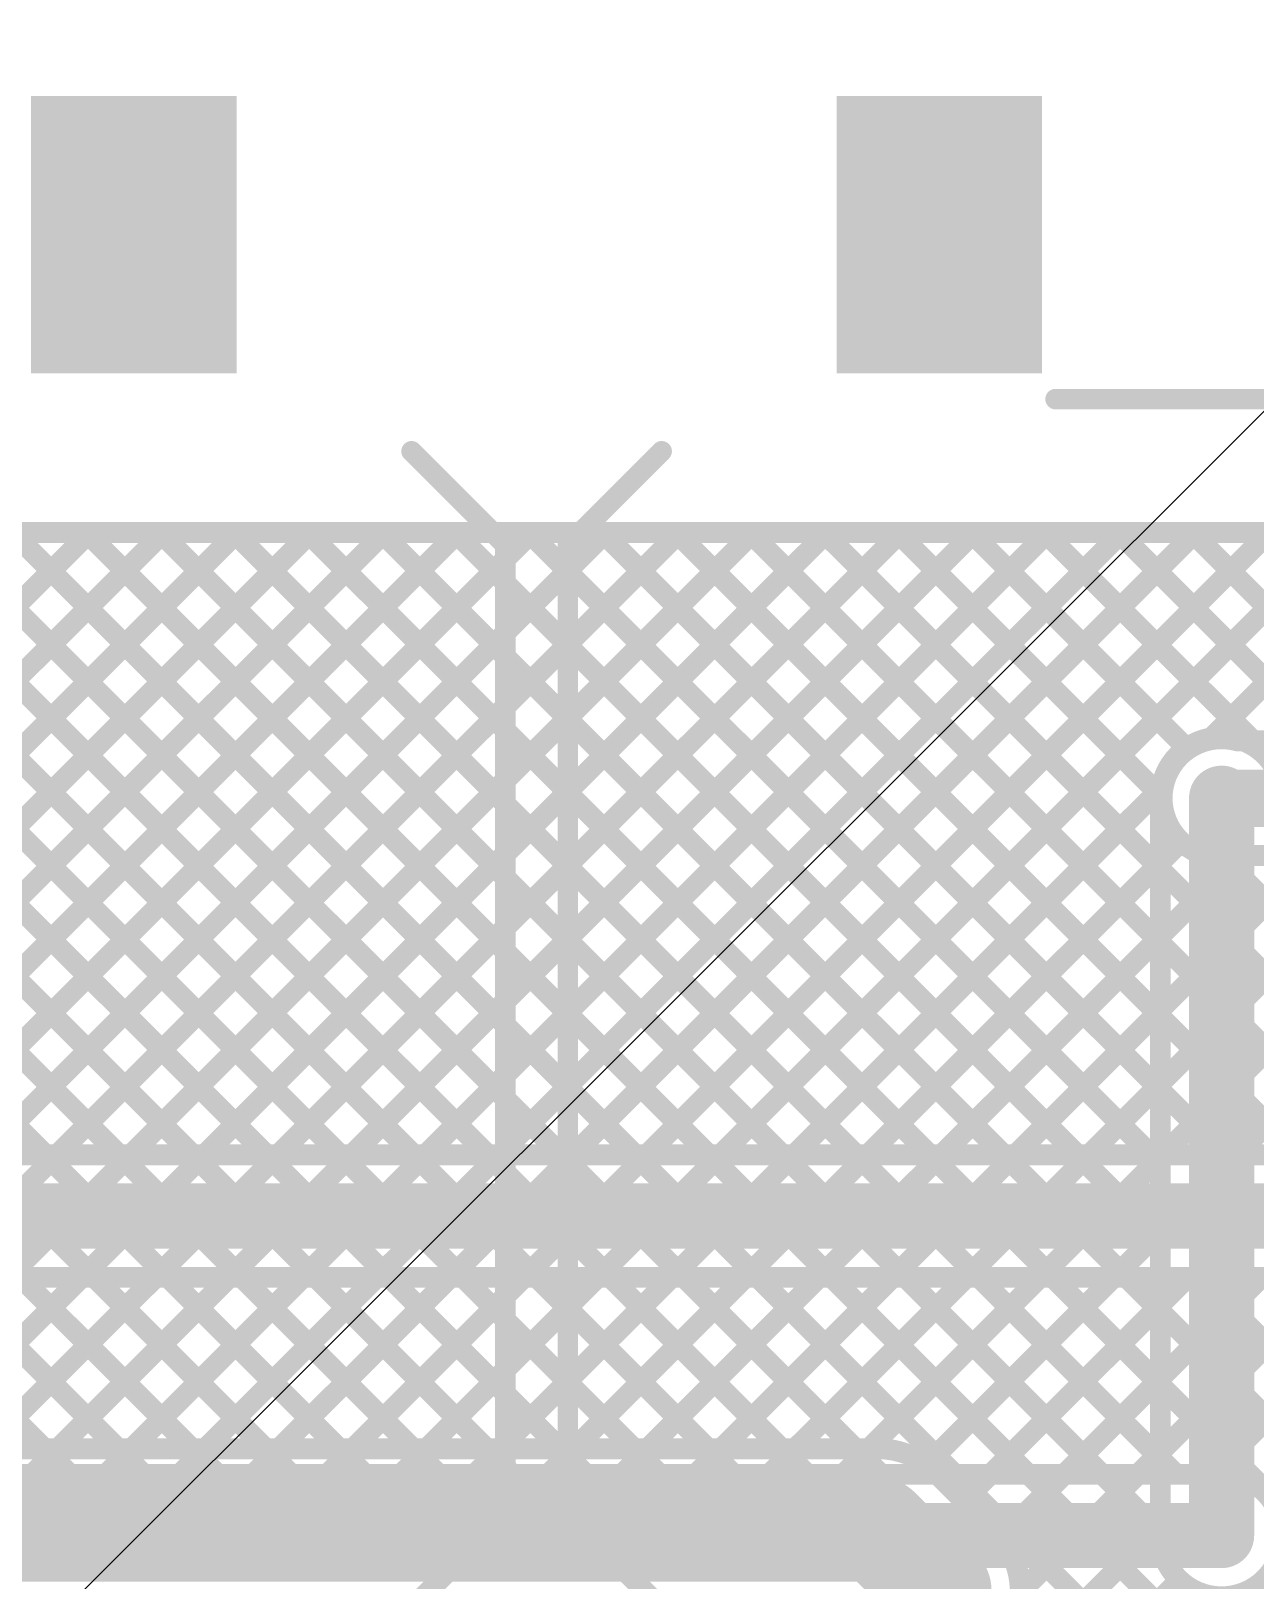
# Model space of a CAD drawing. Header units: millimetres. Extents: x 0 to 214, y 0 to 214.
# Drawn here: x 3.589 to 4.059, y 3.73 to 4.324 of the extents above; entities that cross this region are included whole.
import ezdxf

# ---------------------------------------------------------------- set-up
doc = ezdxf.new("R2010")
doc.units = ezdxf.units.MM
doc.header["$MEASUREMENT"] = 0
for name, color, linetype in [('BottomLayer', 5, 'Continuous'), ('BottomSolder', 6, 'Continuous'), ('TopLayer', 1, 'Continuous'), ('TopOverlay', 2, 'Continuous'), ('TopPaste', 8, 'Continuous'), ('TopSolder', 216, 'Continuous'), ('ViaHoleLayer', 16, 'Continuous')]:
    doc.layers.add(name, color=color, linetype=linetype)

# ---------------------------------------------------------------- blocks, each defined once
blk = doc.blocks.new('TL3300CF160Q_149')
at = {"layer": 'TopLayer'}
blk.add_hatch(color=1, dxfattribs=at).paths.add_polyline_path([(0.35433, -0.13386), (0.25591, -0.13386), (0.25591, -0.06299), (0.35433, -0.06299)])
at = {"layer": 'TopPaste'}
blk.add_hatch(color=8, dxfattribs=at).paths.add_polyline_path([(0.35433, -0.13386), (0.25591, -0.13386), (0.25591, -0.06299), (0.35433, -0.06299)])
at = {"layer": 'TopSolder'}
blk.add_hatch(color=216, dxfattribs=at).paths.add_polyline_path([(0.35833, -0.13786), (0.25191, -0.13786), (0.25191, -0.05899), (0.35833, -0.05899)])
at = {"layer": 'TopOverlay', "const_width": 0.00787}
for points in [[(-0.222, -0.205), (-0.186, -0.241)], [(0.222, -0.205), (0.186, -0.241)], [(-0.186, -0.241), (0.186, -0.241)]]:
    blk.add_lwpolyline(points, dxfattribs=at)
at = {"layer": 'TopOverlay', "const_width": 0.00394}
for points in [[(0.22003, -0.205, 1), (0.22397, -0.205, 1)], [(-0.18797, -0.241, 1), (-0.18403, -0.241, 1)], [(-0.18797, -0.241, 1), (-0.18403, -0.241, 1)], [(0.18403, -0.241, 1), (0.18797, -0.241, 1)], [(0.18403, -0.241, 1), (0.18797, -0.241, 1)]]:
    blk.add_lwpolyline(points, format="xyb", close=True, dxfattribs=at)
blk = doc.blocks.new('TL3300CF160Q_187')
at = {"layer": 'TopLayer'}
blk.add_hatch(color=1, dxfattribs=at).paths.add_polyline_path([(0.35433, 0.06299), (0.25591, 0.06299), (0.25591, 0.13386), (0.35433, 0.13386)])
at = {"layer": 'TopPaste'}
blk.add_hatch(color=8, dxfattribs=at).paths.add_polyline_path([(0.35433, 0.06299), (0.25591, 0.06299), (0.25591, 0.13386), (0.35433, 0.13386)])
at = {"layer": 'TopSolder'}
blk.add_hatch(color=216, dxfattribs=at).paths.add_polyline_path([(0.35833, 0.05899), (0.25191, 0.05899), (0.25191, 0.13786), (0.35833, 0.13786)])
at = {"layer": 'TopOverlay', "const_width": 0.00787}
for points in [[(-0.186, 0.241), (-0.222, 0.205)], [(-0.186, 0.241), (0.186, 0.241)], [(0.186, 0.241), (0.222, 0.205)], [(0.24202, 0.05384), (0.242, -0.055)]]:
    blk.add_lwpolyline(points, dxfattribs=at)
at = {"layer": 'TopOverlay', "const_width": 0.00394}
for points in [[(-0.18797, 0.241, 1), (-0.18403, 0.241, 1)], [(-0.18797, 0.241, 1), (-0.18403, 0.241, 1)], [(0.18403, 0.241, 1), (0.18797, 0.241, 1)], [(0.18403, 0.241, 1), (0.18797, 0.241, 1)], [(0.22003, 0.205, 1), (0.22397, 0.205, 1)], [(0.24005, 0.05384, 1), (0.24398, 0.05384, 1)]]:
    blk.add_lwpolyline(points, format="xyb", close=True, dxfattribs=at)

msp = doc.modelspace()

# ---------------------------------------------------------------- hatches: boundary and pattern name
at = {"layer": 'BottomLayer'}
h = msp.add_hatch(color=5, dxfattribs=at)
edge = h.paths.add_edge_path()
edge.add_arc((4.046, 4.03), 0.01181, 0, 360)
h = msp.add_hatch(color=5, dxfattribs=at)
edge = h.paths.add_edge_path()
edge.add_arc((4.046, 3.747), 0.01181, 0, 360)
at = {"layer": 'BottomSolder'}
h = msp.add_hatch(color=6, dxfattribs=at)
edge = h.paths.add_edge_path()
edge.add_arc((4.046, 4.03), 0.00991, 0, 360)
h = msp.add_hatch(color=6, dxfattribs=at)
edge = h.paths.add_edge_path()
edge.add_arc((4.046, 3.747), 0.00991, 0, 360)
at = {"layer": 'TopLayer'}
h = msp.add_hatch(color=1, dxfattribs=at)
edge = h.paths.add_edge_path()
edge.add_arc((4.046, 4.03), 0.01181, 0, 360)
h = msp.add_hatch(color=1, dxfattribs=at)
edge = h.paths.add_edge_path()
edge.add_arc((4.046, 3.747), 0.01181, 0, 360)
at = {"layer": 'TopSolder'}
h = msp.add_hatch(color=216, dxfattribs=at)
edge = h.paths.add_edge_path()
edge.add_arc((4.046, 4.03), 0.00991, 0, 360)
h = msp.add_hatch(color=216, dxfattribs=at)
edge = h.paths.add_edge_path()
edge.add_arc((4.046, 3.747), 0.00991, 0, 360)
at = {"layer": 'ViaHoleLayer'}
h = msp.add_hatch(color=16, dxfattribs=at)
edge = h.paths.add_edge_path()
edge.add_arc((4.046, 4.03), 0.00591, 0, 360)
h = msp.add_hatch(color=16, dxfattribs=at)
edge = h.paths.add_edge_path()
edge.add_arc((4.046, 3.747), 0.00591, 0, 360)

# ---------------------------------------------------------------- linework, layer by layer
at = {"layer": 'BottomLayer'}
for points, const_width in [([(0.57999, 4.132), (4.55583, 4.132)], 0.008), ([(3.35586, 4.132), (3.59473, 3.89313)], 0.008), ([(3.37287, 3.89313), (3.61174, 4.132)], 0.008), ([(3.38414, 4.132), (3.62301, 3.89313)], 0.008), ([(3.40115, 3.89313), (3.64002, 4.132)], 0.008), ([(3.41243, 4.132), (3.6513, 3.89313)], 0.008), ([(3.42944, 3.89313), (3.66831, 4.132)], 0.008), ([(3.44071, 4.132), (3.67958, 3.89313)], 0.008), ([(3.45772, 3.89313), (3.69659, 4.132)], 0.008), ([(3.46899, 4.132), (3.70787, 3.89313)], 0.008), ([(3.486, 3.89313), (3.72488, 4.132)], 0.008), ([(3.49728, 4.132), (3.73615, 3.89313)], 0.008), ([(3.51429, 3.89313), (3.75316, 4.132)], 0.008), ([(3.52556, 4.132), (3.76444, 3.89313)], 0.008), ([(3.54257, 3.89313), (3.78145, 4.132)], 0.008), ([(3.55385, 4.132), (3.79272, 3.89313)], 0.008), ([(3.57086, 3.89313), (3.80973, 4.132)], 0.008), ([(3.58213, 4.132), (3.821, 3.89313)], 0.008), ([(3.59914, 3.89313), (3.83801, 4.132)], 0.008), ([(3.61042, 4.132), (3.84929, 3.89313)], 0.008), ([(3.62743, 3.89313), (3.8663, 4.132)], 0.008), ([(3.6387, 4.132), (3.87757, 3.89313)], 0.008), ([(3.65571, 3.89313), (3.89458, 4.132)], 0.008), ([(3.66698, 4.132), (3.90586, 3.89313)], 0.008), ([(3.68399, 3.89313), (3.92287, 4.132)], 0.008), ([(3.69527, 4.132), (3.93414, 3.89313)], 0.008), ([(3.71228, 3.89313), (3.95115, 4.132)], 0.008), ([(3.72355, 4.132), (3.96243, 3.89313)], 0.008), ([(3.74056, 3.89313), (3.97944, 4.132)], 0.008), ([(3.75184, 4.132), (3.99071, 3.89313)], 0.008), ([(3.76885, 3.89313), (4.00772, 4.132)], 0.008), ([(3.78012, 4.132), (4.01899, 3.89313)], 0.008), ([(3.79713, 3.89313), (4.036, 4.132)], 0.008), ([(3.79713, 3.89313), (4.036, 4.132)], 0.008), ([(3.80841, 4.132), (4.04728, 3.89313)], 0.008), ([(3.82542, 3.89313), (4.06429, 4.132)], 0.008), ([(3.83669, 4.132), (4.07556, 3.89313)], 0.008), ([(3.8537, 3.89313), (4.09257, 4.132)], 0.008), ([(3.86497, 4.132), (4.10385, 3.89313)], 0.008), ([(3.89326, 4.132), (4.13213, 3.89313)], 0.008), ([(3.92154, 4.132), (4.02319, 4.03035)], 0.008), ([(3.94983, 4.132), (4.03305, 4.04878)], 0.008), ([(3.97811, 4.132), (4.05811, 4.052)], 0.008), ([(4.0064, 4.132), (4.0864, 4.052)], 0.008), ([(4.03468, 4.132), (4.11468, 4.052)], 0.008), ([(4.04115, 4.05229), (4.12086, 4.132)], 0.008), ([(4.05203, 4.052), (4.489, 4.052)], 0.008), ([(3.88198, 3.89313), (4.02371, 4.03485)], 0.008), ([(4.046, 4.03), (4.04724, 4.03)], 0.022), ([(4.04724, 4.03), (4.489, 4.03)], 0.022), ([(3.91027, 3.89313), (4.03045, 4.01331)], 0.008), ([(3.93855, 3.89313), (4.05343, 4.008)], 0.008), ([(3.96684, 3.89313), (4.08171, 4.008)], 0.008), ([(3.99512, 3.89313), (4.10999, 4.008)], 0.008), ([(4.02341, 3.89313), (4.13828, 4.008)], 0.008), ([(4.04635, 4.00719), (4.16042, 3.89313)], 0.008), ([(4.05169, 3.89313), (4.16656, 4.008)], 0.008), ([(4.05203, 4.008), (4.489, 4.008)], 0.008), ([(2.673, 3.89313), (5.08389, 3.89313)], 0.008), ([(2.673, 3.86963), (5.09363, 3.86963)], 0.025), ([(2.673, 3.84613), (5.09363, 3.84613)], 0.008), ([(3.52859, 3.84613), (3.60422, 3.7705)], 0.008), ([(3.53268, 3.7701), (3.60871, 3.84613)], 0.008), ([(3.55688, 3.84613), (3.6325, 3.7705)], 0.008), ([(3.56137, 3.7705), (3.63699, 3.84613)], 0.008), ([(3.58516, 3.84613), (3.66079, 3.7705)], 0.008), ([(3.58965, 3.7705), (3.66528, 3.84613)], 0.008), ([(3.61345, 3.84613), (3.68907, 3.7705)], 0.008), ([(3.61794, 3.7705), (3.69356, 3.84613)], 0.008), ([(3.64173, 3.84613), (3.71736, 3.7705)], 0.008), ([(3.64622, 3.7705), (3.72185, 3.84613)], 0.008), ([(3.67001, 3.84613), (3.74564, 3.7705)], 0.008), ([(3.6745, 3.7705), (3.75013, 3.84613)], 0.008), ([(3.6745, 3.7705), (3.75013, 3.84613)], 0.008), ([(3.6983, 3.84613), (3.77393, 3.7705)], 0.008), ([(3.70279, 3.7705), (3.77842, 3.84613)], 0.008), ([(3.72658, 3.84613), (3.80221, 3.7705)], 0.008), ([(3.73107, 3.7705), (3.8067, 3.84613)], 0.008), ([(3.75487, 3.84613), (3.83049, 3.7705)], 0.008), ([(3.75936, 3.7705), (3.83498, 3.84613)], 0.008), ([(3.78315, 3.84613), (3.85878, 3.7705)], 0.008), ([(3.78764, 3.7705), (3.86327, 3.84613)], 0.008), ([(3.81144, 3.84613), (3.88706, 3.7705)], 0.008), ([(3.81593, 3.7705), (3.89155, 3.84613)], 0.008), ([(3.83972, 3.84613), (3.91535, 3.7705)], 0.008), ([(3.84421, 3.7705), (3.91984, 3.84613)], 0.008), ([(3.868, 3.84613), (3.94363, 3.7705)], 0.008), ([(3.87249, 3.7705), (3.94812, 3.84613)], 0.008), ([(3.89629, 3.84613), (3.97192, 3.7705)], 0.008), ([(3.90078, 3.7705), (3.97641, 3.84613)], 0.008), ([(3.92457, 3.84613), (4.0002, 3.7705)], 0.008), ([(3.92906, 3.7705), (4.00469, 3.84613)], 0.008), ([(3.95286, 3.84613), (4.02848, 3.7705)], 0.008), ([(3.95735, 3.7705), (4.03297, 3.84613)], 0.008), ([(3.98114, 3.84613), (4.45177, 3.3755)], 0.008), ([(3.98563, 3.7705), (4.06126, 3.84613)], 0.008), ([(4.00943, 3.84613), (4.48005, 3.3755)], 0.008), ([(4.01392, 3.7705), (4.08954, 3.84613)], 0.008), ([(4.03771, 3.84613), (4.50834, 3.3755)], 0.008), ([(4.0422, 3.7705), (4.11783, 3.84613)], 0.008), ([(3.537, 3.7705), (4.046, 3.7705)], 0.008), ([(3.537, 3.747), (4.046, 3.747)], 0.025)]:
    msp.add_lwpolyline(points, dxfattribs=dict(at, const_width=const_width))
for points, const_width in [([(3.60842, 4.132, 1), (3.61242, 4.132, 1)], 0.004), ([(3.60974, 4.132, 1), (3.61374, 4.132, 1)], 0.004), ([(3.6367, 4.132, 1), (3.6407, 4.132, 1)], 0.004), ([(3.63802, 4.132, 1), (3.64202, 4.132, 1)], 0.004), ([(3.66498, 4.132, 1), (3.66898, 4.132, 1)], 0.004), ([(3.66631, 4.132, 1), (3.67031, 4.132, 1)], 0.004), ([(3.69327, 4.132, 1), (3.69727, 4.132, 1)], 0.004), ([(3.69459, 4.132, 1), (3.69859, 4.132, 1)], 0.004), ([(3.72155, 4.132, 1), (3.72555, 4.132, 1)], 0.004), ([(3.72288, 4.132, 1), (3.72688, 4.132, 1)], 0.004), ([(3.74984, 4.132, 1), (3.75384, 4.132, 1)], 0.004), ([(3.75116, 4.132, 1), (3.75516, 4.132, 1)], 0.004), ([(3.77812, 4.132, 1), (3.78212, 4.132, 1)], 0.004), ([(3.77945, 4.132, 1), (3.78345, 4.132, 1)], 0.004), ([(3.80641, 4.132, 1), (3.81041, 4.132, 1)], 0.004), ([(3.80773, 4.132, 1), (3.81173, 4.132, 1)], 0.004), ([(3.83469, 4.132, 1), (3.83869, 4.132, 1)], 0.004), ([(3.83601, 4.132, 1), (3.84001, 4.132, 1)], 0.004), ([(3.86298, 4.132, 1), (3.86698, 4.132, 1)], 0.004), ([(3.8643, 4.132, 1), (3.8683, 4.132, 1)], 0.004), ([(3.89126, 4.132, 1), (3.89526, 4.132, 1)], 0.004), ([(3.89258, 4.132, 1), (3.89658, 4.132, 1)], 0.004), ([(3.91954, 4.132, 1), (3.92354, 4.132, 1)], 0.004), ([(3.92087, 4.132, 1), (3.92487, 4.132, 1)], 0.004), ([(3.94783, 4.132, 1), (3.95183, 4.132, 1)], 0.004), ([(3.94915, 4.132, 1), (3.95315, 4.132, 1)], 0.004), ([(3.97611, 4.132, 1), (3.98011, 4.132, 1)], 0.004), ([(3.97744, 4.132, 1), (3.98144, 4.132, 1)], 0.004), ([(4.0044, 4.132, 1), (4.0084, 4.132, 1)], 0.004), ([(4.00572, 4.132, 1), (4.00972, 4.132, 1)], 0.004), ([(4.03268, 4.132, 1), (4.03668, 4.132, 1)], 0.004), ([(4.034, 4.132, 1), (4.038, 4.132, 1)], 0.004), ([(4.034, 4.132, 1), (4.038, 4.132, 1)], 0.004), ([(4.03915, 4.05229, 1), (4.04315, 4.05229, 1)], 0.004), ([(4.05003, 4.052, 1), (4.05403, 4.052, 1)], 0.004), ([(4.05003, 4.052, 1), (4.05403, 4.052, 1)], 0.004), ([(4.05611, 4.052, 1), (4.06011, 4.052, 1)], 0.004), ([(4.03105, 4.04878, 1), (4.03505, 4.04878, 1)], 0.004), ([(4.02171, 4.03485, 1), (4.02571, 4.03485, 1)], 0.004), ([(4.0405, 4.03, 1), (4.0515, 4.03, 1)], 0.011), ([(4.04174, 4.03, 1), (4.05274, 4.03, 1)], 0.011), ([(4.04174, 4.03, 1), (4.05274, 4.03, 1)], 0.011), ([(4.02119, 4.03035, 1), (4.02519, 4.03035, 1)], 0.004), ([(4.02845, 4.01331, 1), (4.03245, 4.01331, 1)], 0.004), ([(4.04435, 4.00719, 1), (4.04835, 4.00719, 1)], 0.004), ([(4.05003, 4.008, 1), (4.05403, 4.008, 1)], 0.004), ([(4.05003, 4.008, 1), (4.05403, 4.008, 1)], 0.004), ([(4.05143, 4.008, 1), (4.05543, 4.008, 1)], 0.004), ([(3.59273, 3.89313, 1), (3.59673, 3.89313, 1)], 0.004), ([(3.59714, 3.89313, 1), (3.60114, 3.89313, 1)], 0.004), ([(3.62101, 3.89313, 1), (3.62501, 3.89313, 1)], 0.004), ([(3.62543, 3.89313, 1), (3.62943, 3.89313, 1)], 0.004), ([(3.6493, 3.89313, 1), (3.6533, 3.89313, 1)], 0.004), ([(3.65371, 3.89313, 1), (3.65771, 3.89313, 1)], 0.004), ([(3.67758, 3.89313, 1), (3.68158, 3.89313, 1)], 0.004), ([(3.68199, 3.89313, 1), (3.68599, 3.89313, 1)], 0.004), ([(3.70587, 3.89313, 1), (3.70987, 3.89313, 1)], 0.004), ([(3.71028, 3.89313, 1), (3.71428, 3.89313, 1)], 0.004), ([(3.73415, 3.89313, 1), (3.73815, 3.89313, 1)], 0.004), ([(3.73856, 3.89313, 1), (3.74256, 3.89313, 1)], 0.004), ([(3.76244, 3.89313, 1), (3.76644, 3.89313, 1)], 0.004), ([(3.76685, 3.89313, 1), (3.77085, 3.89313, 1)], 0.004), ([(3.79072, 3.89313, 1), (3.79472, 3.89313, 1)], 0.004), ([(3.79513, 3.89313, 1), (3.79913, 3.89313, 1)], 0.004), ([(3.79513, 3.89313, 1), (3.79913, 3.89313, 1)], 0.004), ([(3.819, 3.89313, 1), (3.823, 3.89313, 1)], 0.004), ([(3.82342, 3.89313, 1), (3.82742, 3.89313, 1)], 0.004), ([(3.84729, 3.89313, 1), (3.85129, 3.89313, 1)], 0.004), ([(3.8517, 3.89313, 1), (3.8557, 3.89313, 1)], 0.004), ([(3.87557, 3.89313, 1), (3.87957, 3.89313, 1)], 0.004), ([(3.87998, 3.89313, 1), (3.88398, 3.89313, 1)], 0.004), ([(3.90386, 3.89313, 1), (3.90786, 3.89313, 1)], 0.004), ([(3.90827, 3.89313, 1), (3.91227, 3.89313, 1)], 0.004), ([(3.93214, 3.89313, 1), (3.93614, 3.89313, 1)], 0.004), ([(3.93655, 3.89313, 1), (3.94055, 3.89313, 1)], 0.004), ([(3.96043, 3.89313, 1), (3.96443, 3.89313, 1)], 0.004), ([(3.96484, 3.89313, 1), (3.96884, 3.89313, 1)], 0.004), ([(3.98871, 3.89313, 1), (3.99271, 3.89313, 1)], 0.004), ([(3.99312, 3.89313, 1), (3.99712, 3.89313, 1)], 0.004), ([(4.01699, 3.89313, 1), (4.02099, 3.89313, 1)], 0.004), ([(4.02141, 3.89313, 1), (4.02541, 3.89313, 1)], 0.004), ([(4.04528, 3.89313, 1), (4.04928, 3.89313, 1)], 0.004), ([(4.04969, 3.89313, 1), (4.05369, 3.89313, 1)], 0.004), ([(3.60671, 3.84613, 1), (3.61071, 3.84613, 1)], 0.004), ([(3.61145, 3.84613, 1), (3.61545, 3.84613, 1)], 0.004), ([(3.63499, 3.84613, 1), (3.63899, 3.84613, 1)], 0.004), ([(3.63973, 3.84613, 1), (3.64373, 3.84613, 1)], 0.004), ([(3.66328, 3.84613, 1), (3.66728, 3.84613, 1)], 0.004), ([(3.66801, 3.84613, 1), (3.67201, 3.84613, 1)], 0.004), ([(3.69156, 3.84613, 1), (3.69556, 3.84613, 1)], 0.004), ([(3.6963, 3.84613, 1), (3.7003, 3.84613, 1)], 0.004), ([(3.71985, 3.84613, 1), (3.72385, 3.84613, 1)], 0.004), ([(3.72458, 3.84613, 1), (3.72858, 3.84613, 1)], 0.004), ([(3.74813, 3.84613, 1), (3.75213, 3.84613, 1)], 0.004), ([(3.74813, 3.84613, 1), (3.75213, 3.84613, 1)], 0.004), ([(3.75287, 3.84613, 1), (3.75687, 3.84613, 1)], 0.004), ([(3.77642, 3.84613, 1), (3.78042, 3.84613, 1)], 0.004), ([(3.78115, 3.84613, 1), (3.78515, 3.84613, 1)], 0.004), ([(3.8047, 3.84613, 1), (3.8087, 3.84613, 1)], 0.004), ([(3.80944, 3.84613, 1), (3.81344, 3.84613, 1)], 0.004), ([(3.83298, 3.84613, 1), (3.83698, 3.84613, 1)], 0.004), ([(3.83772, 3.84613, 1), (3.84172, 3.84613, 1)], 0.004), ([(3.86127, 3.84613, 1), (3.86527, 3.84613, 1)], 0.004), ([(3.866, 3.84613, 1), (3.87, 3.84613, 1)], 0.004), ([(3.88955, 3.84613, 1), (3.89355, 3.84613, 1)], 0.004), ([(3.89429, 3.84613, 1), (3.89829, 3.84613, 1)], 0.004), ([(3.91784, 3.84613, 1), (3.92184, 3.84613, 1)], 0.004), ([(3.92257, 3.84613, 1), (3.92657, 3.84613, 1)], 0.004), ([(3.94612, 3.84613, 1), (3.95012, 3.84613, 1)], 0.004), ([(3.95086, 3.84613, 1), (3.95486, 3.84613, 1)], 0.004), ([(3.97441, 3.84613, 1), (3.97841, 3.84613, 1)], 0.004), ([(3.97914, 3.84613, 1), (3.98314, 3.84613, 1)], 0.004), ([(4.00269, 3.84613, 1), (4.00669, 3.84613, 1)], 0.004), ([(4.00743, 3.84613, 1), (4.01143, 3.84613, 1)], 0.004), ([(4.03097, 3.84613, 1), (4.03497, 3.84613, 1)], 0.004), ([(4.03571, 3.84613, 1), (4.03971, 3.84613, 1)], 0.004), ([(4.05926, 3.84613, 1), (4.06326, 3.84613, 1)], 0.004), ([(3.58765, 3.7705, 1), (3.59165, 3.7705, 1)], 0.004), ([(3.60222, 3.7705, 1), (3.60622, 3.7705, 1)], 0.004), ([(3.61594, 3.7705, 1), (3.61994, 3.7705, 1)], 0.004), ([(3.6305, 3.7705, 1), (3.6345, 3.7705, 1)], 0.004), ([(3.64422, 3.7705, 1), (3.64822, 3.7705, 1)], 0.004), ([(3.65879, 3.7705, 1), (3.66279, 3.7705, 1)], 0.004), ([(3.6725, 3.7705, 1), (3.6765, 3.7705, 1)], 0.004), ([(3.6725, 3.7705, 1), (3.6765, 3.7705, 1)], 0.004), ([(3.68707, 3.7705, 1), (3.69107, 3.7705, 1)], 0.004), ([(3.70079, 3.7705, 1), (3.70479, 3.7705, 1)], 0.004), ([(3.71536, 3.7705, 1), (3.71936, 3.7705, 1)], 0.004), ([(3.72907, 3.7705, 1), (3.73307, 3.7705, 1)], 0.004), ([(3.74364, 3.7705, 1), (3.74764, 3.7705, 1)], 0.004), ([(3.75736, 3.7705, 1), (3.76136, 3.7705, 1)], 0.004), ([(3.77193, 3.7705, 1), (3.77593, 3.7705, 1)], 0.004), ([(3.78564, 3.7705, 1), (3.78964, 3.7705, 1)], 0.004), ([(3.80021, 3.7705, 1), (3.80421, 3.7705, 1)], 0.004), ([(3.81393, 3.7705, 1), (3.81793, 3.7705, 1)], 0.004), ([(3.82849, 3.7705, 1), (3.83249, 3.7705, 1)], 0.004), ([(3.84221, 3.7705, 1), (3.84621, 3.7705, 1)], 0.004), ([(3.85678, 3.7705, 1), (3.86078, 3.7705, 1)], 0.004), ([(3.87049, 3.7705, 1), (3.87449, 3.7705, 1)], 0.004), ([(3.88506, 3.7705, 1), (3.88906, 3.7705, 1)], 0.004), ([(3.89878, 3.7705, 1), (3.90278, 3.7705, 1)], 0.004), ([(3.91335, 3.7705, 1), (3.91735, 3.7705, 1)], 0.004), ([(3.92706, 3.7705, 1), (3.93106, 3.7705, 1)], 0.004), ([(3.94163, 3.7705, 1), (3.94563, 3.7705, 1)], 0.004), ([(3.95535, 3.7705, 1), (3.95935, 3.7705, 1)], 0.004), ([(3.96992, 3.7705, 1), (3.97392, 3.7705, 1)], 0.004), ([(3.98363, 3.7705, 1), (3.98763, 3.7705, 1)], 0.004), ([(3.9982, 3.7705, 1), (4.0022, 3.7705, 1)], 0.004), ([(4.01192, 3.7705, 1), (4.01592, 3.7705, 1)], 0.004), ([(4.02648, 3.7705, 1), (4.03048, 3.7705, 1)], 0.004), ([(4.0402, 3.7705, 1), (4.0442, 3.7705, 1)], 0.004), ([(4.044, 3.7705, 1), (4.048, 3.7705, 1)], 0.004), ([(4.044, 3.7705, 1), (4.048, 3.7705, 1)], 0.004), ([(4.03975, 3.747, 1), (4.05225, 3.747, 1)], 0.0125)]:
    msp.add_lwpolyline(points, format="xyb", close=True, dxfattribs=dict(at, const_width=const_width))
at = {"layer": 'BottomLayer', "const_width": 0.008}
for points in [[(4.05203, 4.008, -1.310882), (4.05203, 4.052)], [(4.046, 3.7705, -0.414214), (4.0695, 3.747)], [(4.0695, 3.747, -0.414214), (4.046, 3.7235)]]:
    msp.add_lwpolyline(points, format="xyb", dxfattribs=at)
at = {"layer": 'BottomSolder'}
msp.add_line((0.01449, 0.13433), (214.06023, 213.98652), dxfattribs=at)
at = {"layer": 'TopLayer'}
for points, const_width in [([(0.58681, 4.132), (4.31927, 4.132)], 0.008), ([(3.24272, 4.132), (3.59441, 3.78031)], 0.008), ([(3.26074, 3.781), (3.61174, 4.132)], 0.008), ([(3.271, 4.132), (3.62269, 3.78031)], 0.008), ([(3.28902, 3.781), (3.64002, 4.132)], 0.008), ([(3.29929, 4.132), (3.65098, 3.78031)], 0.008), ([(3.31731, 3.781), (3.66831, 4.132)], 0.008), ([(3.32757, 4.132), (3.67926, 3.78031)], 0.008), ([(3.34559, 3.781), (3.69659, 4.132)], 0.008), ([(3.35586, 4.132), (3.70754, 3.78031)], 0.008), ([(3.37388, 3.781), (3.72488, 4.132)], 0.008), ([(3.38414, 4.132), (3.73583, 3.78031)], 0.008), ([(3.40216, 3.781), (3.75316, 4.132)], 0.008), ([(3.41243, 4.132), (3.76411, 3.78031)], 0.008), ([(3.4235, 3.77406), (3.78145, 4.132)], 0.008), ([(3.44071, 4.132), (3.7924, 3.78031)], 0.008), ([(3.45762, 3.77989), (3.80973, 4.132)], 0.008), ([(3.46899, 4.132), (3.82068, 3.78031)], 0.008), ([(3.48633, 3.78031), (3.83801, 4.132)], 0.008), ([(3.49728, 4.132), (3.84897, 3.78031)], 0.008), ([(3.51461, 3.78031), (3.8663, 4.132)], 0.008), ([(3.52556, 4.132), (3.87725, 3.78031)], 0.008), ([(3.5429, 3.78031), (3.89458, 4.132)], 0.008), ([(3.55385, 4.132), (3.90553, 3.78031)], 0.008), ([(3.57118, 3.78031), (3.92287, 4.132)], 0.008), ([(3.58213, 4.132), (4.08813, 3.626)], 0.008), ([(3.59946, 3.78031), (3.95115, 4.132)], 0.008), ([(3.61042, 4.132), (4.08813, 3.65428)], 0.008), ([(3.62775, 3.78031), (3.97944, 4.132)], 0.008), ([(3.6387, 4.132), (4.0225, 3.7482)], 0.008), ([(3.65603, 3.78031), (4.00772, 4.132)], 0.008), ([(3.66698, 4.132), (4.0225, 3.77648)], 0.008), ([(3.68432, 3.78031), (4.036, 4.132)], 0.008), ([(3.68432, 3.78031), (4.036, 4.132)], 0.008), ([(3.69527, 4.132), (4.0225, 3.80477)], 0.008), ([(3.7126, 3.78031), (4.06429, 4.132)], 0.008), ([(3.72355, 4.132), (4.0225, 3.83305)], 0.008), ([(3.74089, 3.78031), (4.09257, 4.132)], 0.008), ([(3.75184, 4.132), (4.0225, 3.86134)], 0.008), ([(3.78012, 4.132), (4.0225, 3.88962)], 0.008), ([(3.80841, 4.132), (4.0225, 3.91791)], 0.008), ([(3.83669, 4.132), (4.0225, 3.94619)], 0.008), ([(3.86497, 4.132), (4.0225, 3.97447)], 0.008), ([(3.89326, 4.132), (4.0225, 4.00276)], 0.008), ([(3.92154, 4.132), (4.02252, 4.03102)], 0.008), ([(3.94983, 4.132), (4.03255, 4.04927)], 0.008), ([(3.97811, 4.132), (4.24, 3.87011)], 0.008), ([(4.0064, 4.132), (4.25414, 3.88425)], 0.008), ([(4.03468, 4.132), (4.26828, 3.8984)], 0.008), ([(4.04202, 4.05316), (4.12086, 4.132)], 0.008), ([(3.76917, 3.78031), (4.02284, 4.03398)], 0.008), ([(4.046, 3.747), (4.046, 4.03)], 0.025), ([(4.0225, 3.747), (4.0225, 4.03)], 0.008), ([(3.79745, 3.78031), (4.0225, 4.00536)], 0.008), ([(3.82574, 3.78031), (4.0225, 3.97707)], 0.008), ([(3.85402, 3.78031), (4.0225, 3.94879)], 0.008), ([(3.88231, 3.78031), (4.0225, 3.92051)], 0.008), ([(3.91059, 3.78031), (4.0225, 3.89222)], 0.008), ([(3.93277, 3.7742), (4.0225, 3.86394)], 0.008), ([(3.94714, 3.7603), (4.0225, 3.83565)], 0.008), ([(3.96122, 3.74609), (4.0225, 3.80737)], 0.008), ([(3.4627, 3.78031), (3.91428, 3.78031)], 0.008), ([(3.96872, 3.7253), (4.0225, 3.77908)], 0.008), ([(3.4627, 3.74931), (3.91428, 3.74931)], 0.04), ([(3.91428, 3.74931), (3.93772, 3.72588)], 0.04), ([(3.93623, 3.77121), (3.95961, 3.74782)], 0.008), ([(3.96905, 3.69735), (4.0225, 3.7508)], 0.008), ([(3.93772, 3.63604), (3.93772, 3.72588)], 0.04), ([(3.98587, 3.68588), (4.02988, 3.7299)], 0.008)]:
    msp.add_lwpolyline(points, dxfattribs=dict(at, const_width=const_width))
for points, const_width in [([(3.60842, 4.132, 1), (3.61242, 4.132, 1)], 0.004), ([(3.60974, 4.132, 1), (3.61374, 4.132, 1)], 0.004), ([(3.6367, 4.132, 1), (3.6407, 4.132, 1)], 0.004), ([(3.63802, 4.132, 1), (3.64202, 4.132, 1)], 0.004), ([(3.66498, 4.132, 1), (3.66898, 4.132, 1)], 0.004), ([(3.66631, 4.132, 1), (3.67031, 4.132, 1)], 0.004), ([(3.69327, 4.132, 1), (3.69727, 4.132, 1)], 0.004), ([(3.69459, 4.132, 1), (3.69859, 4.132, 1)], 0.004), ([(3.72155, 4.132, 1), (3.72555, 4.132, 1)], 0.004), ([(3.72288, 4.132, 1), (3.72688, 4.132, 1)], 0.004), ([(3.74984, 4.132, 1), (3.75384, 4.132, 1)], 0.004), ([(3.75116, 4.132, 1), (3.75516, 4.132, 1)], 0.004), ([(3.77812, 4.132, 1), (3.78212, 4.132, 1)], 0.004), ([(3.77945, 4.132, 1), (3.78345, 4.132, 1)], 0.004), ([(3.80641, 4.132, 1), (3.81041, 4.132, 1)], 0.004), ([(3.80773, 4.132, 1), (3.81173, 4.132, 1)], 0.004), ([(3.83469, 4.132, 1), (3.83869, 4.132, 1)], 0.004), ([(3.83601, 4.132, 1), (3.84001, 4.132, 1)], 0.004), ([(3.86298, 4.132, 1), (3.86698, 4.132, 1)], 0.004), ([(3.8643, 4.132, 1), (3.8683, 4.132, 1)], 0.004), ([(3.89126, 4.132, 1), (3.89526, 4.132, 1)], 0.004), ([(3.89258, 4.132, 1), (3.89658, 4.132, 1)], 0.004), ([(3.91954, 4.132, 1), (3.92354, 4.132, 1)], 0.004), ([(3.92087, 4.132, 1), (3.92487, 4.132, 1)], 0.004), ([(3.94783, 4.132, 1), (3.95183, 4.132, 1)], 0.004), ([(3.94915, 4.132, 1), (3.95315, 4.132, 1)], 0.004), ([(3.97611, 4.132, 1), (3.98011, 4.132, 1)], 0.004), ([(3.97744, 4.132, 1), (3.98144, 4.132, 1)], 0.004), ([(4.0044, 4.132, 1), (4.0084, 4.132, 1)], 0.004), ([(4.00572, 4.132, 1), (4.00972, 4.132, 1)], 0.004), ([(4.03268, 4.132, 1), (4.03668, 4.132, 1)], 0.004), ([(4.034, 4.132, 1), (4.038, 4.132, 1)], 0.004), ([(4.034, 4.132, 1), (4.038, 4.132, 1)], 0.004), ([(4.04002, 4.05316, 1), (4.04402, 4.05316, 1)], 0.004), ([(4.03055, 4.04927, 1), (4.03455, 4.04927, 1)], 0.004), ([(4.02084, 4.03398, 1), (4.02484, 4.03398, 1)], 0.004), ([(4.03975, 4.03, 1), (4.05225, 4.03, 1)], 0.0125), ([(4.0205, 4.03, 1), (4.0245, 4.03, 1)], 0.004), ([(4.0205, 4.03, 1), (4.0245, 4.03, 1)], 0.004), ([(4.02052, 4.03102, 1), (4.02452, 4.03102, 1)], 0.004), ([(4.0205, 4.00536, 1), (4.0245, 4.00536, 1)], 0.004), ([(4.0205, 4.00276, 1), (4.0245, 4.00276, 1)], 0.004), ([(4.0205, 3.97707, 1), (4.0245, 3.97707, 1)], 0.004), ([(4.0205, 3.97447, 1), (4.0245, 3.97447, 1)], 0.004), ([(4.0205, 3.94879, 1), (4.0245, 3.94879, 1)], 0.004), ([(4.0205, 3.94619, 1), (4.0245, 3.94619, 1)], 0.004), ([(4.0205, 3.92051, 1), (4.0245, 3.92051, 1)], 0.004), ([(4.0205, 3.91791, 1), (4.0245, 3.91791, 1)], 0.004), ([(4.0205, 3.89222, 1), (4.0245, 3.89222, 1)], 0.004), ([(4.0205, 3.88962, 1), (4.0245, 3.88962, 1)], 0.004), ([(4.0205, 3.86394, 1), (4.0245, 3.86394, 1)], 0.004), ([(4.0205, 3.86134, 1), (4.0245, 3.86134, 1)], 0.004), ([(4.0205, 3.83565, 1), (4.0245, 3.83565, 1)], 0.004), ([(4.0205, 3.83305, 1), (4.0245, 3.83305, 1)], 0.004), ([(4.0205, 3.80737, 1), (4.0245, 3.80737, 1)], 0.004), ([(4.0205, 3.80477, 1), (4.0245, 3.80477, 1)], 0.004), ([(3.59241, 3.78031, 1), (3.59641, 3.78031, 1)], 0.004), ([(3.59746, 3.78031, 1), (3.60146, 3.78031, 1)], 0.004), ([(3.62069, 3.78031, 1), (3.62469, 3.78031, 1)], 0.004), ([(3.62575, 3.78031, 1), (3.62975, 3.78031, 1)], 0.004), ([(3.64898, 3.78031, 1), (3.65298, 3.78031, 1)], 0.004), ([(3.65403, 3.78031, 1), (3.65803, 3.78031, 1)], 0.004), ([(3.67726, 3.78031, 1), (3.68126, 3.78031, 1)], 0.004), ([(3.68232, 3.78031, 1), (3.68632, 3.78031, 1)], 0.004), ([(3.68232, 3.78031, 1), (3.68632, 3.78031, 1)], 0.004), ([(3.70554, 3.78031, 1), (3.70954, 3.78031, 1)], 0.004), ([(3.7106, 3.78031, 1), (3.7146, 3.78031, 1)], 0.004), ([(3.73383, 3.78031, 1), (3.73783, 3.78031, 1)], 0.004), ([(3.73889, 3.78031, 1), (3.74289, 3.78031, 1)], 0.004), ([(3.76211, 3.78031, 1), (3.76611, 3.78031, 1)], 0.004), ([(3.76717, 3.78031, 1), (3.77117, 3.78031, 1)], 0.004), ([(3.7904, 3.78031, 1), (3.7944, 3.78031, 1)], 0.004), ([(3.79545, 3.78031, 1), (3.79945, 3.78031, 1)], 0.004), ([(3.81868, 3.78031, 1), (3.82268, 3.78031, 1)], 0.004), ([(3.82374, 3.78031, 1), (3.82774, 3.78031, 1)], 0.004), ([(3.84697, 3.78031, 1), (3.85097, 3.78031, 1)], 0.004), ([(3.85202, 3.78031, 1), (3.85602, 3.78031, 1)], 0.004), ([(3.87525, 3.78031, 1), (3.87925, 3.78031, 1)], 0.004), ([(3.88031, 3.78031, 1), (3.88431, 3.78031, 1)], 0.004), ([(3.90353, 3.78031, 1), (3.90753, 3.78031, 1)], 0.004), ([(3.90859, 3.78031, 1), (3.91259, 3.78031, 1)], 0.004), ([(3.91228, 3.78031, 1), (3.91628, 3.78031, 1)], 0.004), ([(3.91228, 3.78031, 1), (3.91628, 3.78031, 1)], 0.004), ([(3.91228, 3.78031, 1), (3.91628, 3.78031, 1)], 0.004), ([(4.0205, 3.77908, 1), (4.0245, 3.77908, 1)], 0.004), ([(3.93077, 3.7742, 1), (3.93477, 3.7742, 1)], 0.004), ([(4.0205, 3.77648, 1), (4.0245, 3.77648, 1)], 0.004), ([(3.90428, 3.74931, 1), (3.92428, 3.74931, 1)], 0.02), ([(3.90428, 3.74931, 1), (3.92428, 3.74931, 1)], 0.02), ([(3.9342, 3.77123, 1), (3.9382, 3.77123, 1)], 0.004), ([(3.93423, 3.77121, 1), (3.93823, 3.77121, 1)], 0.004), ([(3.93423, 3.77121, 1), (3.93823, 3.77121, 1)], 0.004), ([(3.94514, 3.7603, 1), (3.94914, 3.7603, 1)], 0.004), ([(4.03975, 3.747, 1), (4.05225, 3.747, 1)], 0.0125), ([(3.95761, 3.74782, 1), (3.96161, 3.74782, 1)], 0.004), ([(3.95761, 3.74782, 1), (3.96161, 3.74782, 1)], 0.004), ([(3.95764, 3.7478, 1), (3.96164, 3.7478, 1)], 0.004), ([(4.0205, 3.7508, 1), (4.0245, 3.7508, 1)], 0.004), ([(4.0205, 3.7482, 1), (4.0245, 3.7482, 1)], 0.004), ([(3.92772, 3.72588, 1), (3.94772, 3.72588, 1)], 0.02), ([(3.92772, 3.72588, 1), (3.94772, 3.72588, 1)], 0.02), ([(3.95922, 3.74609, 1), (3.96322, 3.74609, 1)], 0.004), ([(4.0205, 3.747, 1), (4.0245, 3.747, 1)], 0.004), ([(4.0205, 3.747, 1), (4.0245, 3.747, 1)], 0.004), ([(4.02788, 3.7299, 1), (4.03188, 3.7299, 1)], 0.004)]:
    msp.add_lwpolyline(points, format="xyb", close=True, dxfattribs=dict(at, const_width=const_width))
at = {"layer": 'TopLayer', "const_width": 0.008}
for points in [[(4.0225, 4.03, -1), (4.0695, 4.03)], [(3.91428, 3.78031, -0.198912), (3.9362, 3.77123)], [(3.91428, 3.78031, -0.199163), (3.93623, 3.77121)], [(3.95961, 3.74782, -0.199163), (3.96872, 3.72588)], [(3.95964, 3.7478, -0.198912), (3.96872, 3.72588)], [(4.0695, 3.747, -1), (4.0225, 3.747)]]:
    msp.add_lwpolyline(points, format="xyb", dxfattribs=at)
at = {"layer": 'TopSolder'}
msp.add_line((0.01449, 0.13433), (214.06023, 213.98652), dxfattribs=at)

# ---------------------------------------------------------------- block references
at = {"rotation": 90}
for name, p in [('TL3300CF160Q_149', (3.53019, 3.94116)), ('TL3300CF160Q_187', (4.03614, 3.94116))]:
    msp.add_blockref(name, p, dxfattribs=at)

doc.saveas('drawing.dxf')
